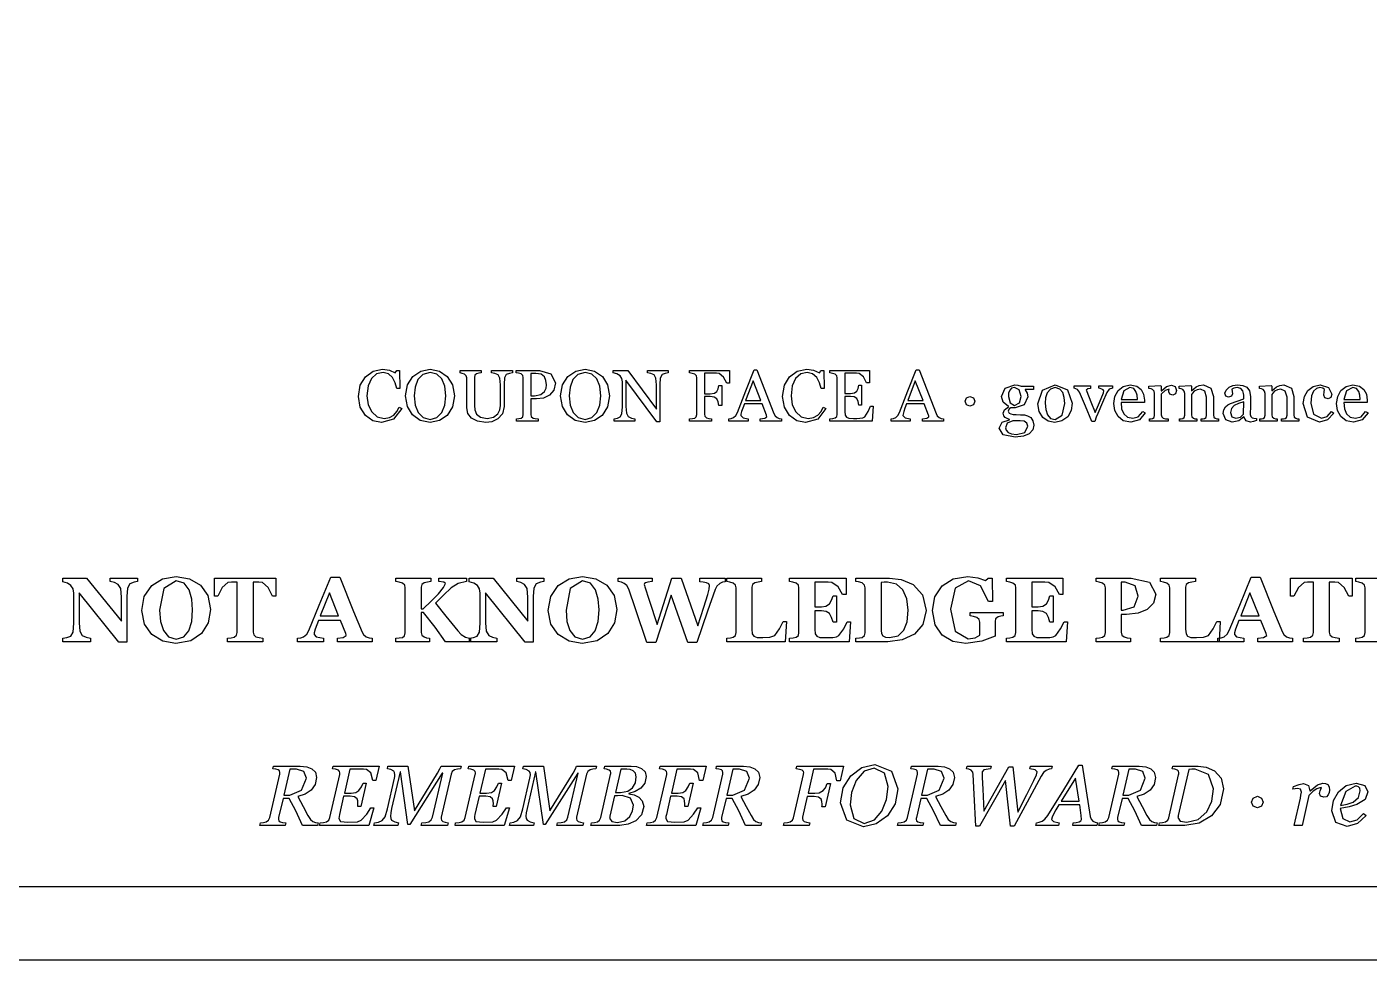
# Model space of a CAD drawing. Extents: x 0 to 118, y 2 to 170.
# Drawn here: x 29.75 to 57.16, y 1.5 to 20.55 of the extents above; entities that cross this region are included whole.
import ezdxf

# ---------------------------------------------------------------- set-up
doc = ezdxf.new("R2010")
doc.units = 0

msp = doc.modelspace()

# ---------------------------------------------------------------- linework, layer by layer
at = {"layer": 'Layer 1', "color": 7}
for points in [[(1.5, 168.5), (118.5, 168.5), (118.5, 1.5), (1.5, 1.5), (1.5, 168.5)], [(3, 167), (117, 167), (117, 3), (3, 3), (3, 167)], [(36.994262, 12.47583), (36.815552, 12.51245), (36.664672, 12.61792), (36.56067, 12.785645), (36.52185, 13.009765), (36.559937, 13.235352), (36.665405, 13.4104), (36.822875, 13.52246), (37.016967, 13.562013), (37.156127, 13.542963), (37.27478, 13.489495), (37.30481, 13.5393), (37.363402, 13.5393), (37.370002, 13.168692), (37.309945, 13.168692), (37.274787, 13.28588), (37.219855, 13.393547), (37.13636, 13.471185), (37.025765, 13.499747), (36.893195, 13.468255), (36.787727, 13.375237), (36.721077, 13.224357), (36.696902, 13.020012), (36.721802, 12.836907), (36.794312, 12.691155), (36.904907, 12.593742), (37.048462, 12.558587), (37.157592, 12.576887), (37.244017, 12.626692), (37.308472, 12.699932), (37.353882, 12.78929), (37.408812, 12.762923), (37.241822, 12.54173), (36.994262, 12.475812), (36.994262, 12.47583)], [(38.33899, 13.41626), (38.446655, 13.242675), (38.485472, 13.018555), (38.445922, 12.7937), (38.33606, 12.621582), (38.177857, 12.513182), (37.985962, 12.475098), (37.785277, 12.51538), (37.627807, 12.628907), (37.523802, 12.801025), (37.48645, 13.018555), (37.526, 13.24414), (37.635132, 13.41626), (37.7948, 13.526123), (37.985962, 13.56421), (38.180785, 13.52539), (38.33899, 13.41626), (38.33899, 13.41626)], [(38.229857, 12.679442), (38.289185, 12.830322), (38.308235, 13.018555), (38.286985, 13.214845), (38.226195, 13.367188), (38.12512, 13.463867), (37.98596, 13.499022), (37.836545, 13.45874), (37.736203, 13.351075), (37.681273, 13.200195), (37.663698, 13.018555), (37.682748, 12.828125), (37.742805, 12.677245), (37.842415, 12.576173), (37.98597, 12.540283), (38.127327, 12.576905), (38.229865, 12.679443), (38.229857, 12.679442)], [(39.66687, 13.487305), (39.606812, 13.478505), (39.542357, 13.45433), (39.507935, 13.38475), (39.49841, 13.255845), (39.49841, 12.80394), (39.462522, 12.653792), (39.36804, 12.549057), (39.245725, 12.49266), (39.12341, 12.475085), (38.956418, 12.499985), (38.833373, 12.565902), (38.759398, 12.661117), (38.734498, 12.77391), (38.734498, 13.388412), (38.725698, 13.430892), (38.692008, 13.46312), (38.645133, 13.479245), (38.598258, 13.487295), (38.598258, 13.539297), (39.031118, 13.539297), (39.031118, 13.487295), (38.979115, 13.480695), (38.933705, 13.46972), (38.900015, 13.440422), (38.891965, 13.395745), (38.891965, 12.821525), (38.900765, 12.733635), (38.937385, 12.648675), (39.015023, 12.582755), (39.149788, 12.557122), (39.284553, 12.582755), (39.37098, 12.65014), (39.41346, 12.732902), (39.42591, 12.82006), (39.42591, 13.24633), (39.414185, 13.3789), (39.37976, 13.447015), (39.309448, 13.475577), (39.242065, 13.487302), (39.242065, 13.539305), (39.66687, 13.539305), (39.66687, 13.487305)], [(40.545777, 13.28296), (40.51355, 13.138673), (40.42566, 13.0354), (40.303345, 12.975343), (40.161987, 12.956293), (40.045532, 12.956293), (40.045532, 12.64135), (40.053582, 12.59594), (40.088737, 12.566643), (40.13488, 12.557118), (40.196402, 12.551993), (40.196402, 12.5), (39.750357, 12.5), (39.750357, 12.552002), (39.800895, 12.557127), (39.84777, 12.566652), (39.879265, 12.594485), (39.889515, 12.64136), (39.889515, 13.39136), (39.88219, 13.437502), (39.847765, 13.468265), (39.792102, 13.48144), (39.745227, 13.48729), (39.745227, 13.539292), (40.219835, 13.539292), (40.454942, 13.46898), (40.545765, 13.282945), (40.545777, 13.28296)], [(40.32312, 13.105713), (40.35608, 13.178223), (40.36413, 13.246338), (40.35388, 13.3313), (40.320187, 13.406737), (40.252805, 13.460205), (40.1488, 13.479255), (40.04553, 13.479255), (40.04553, 13.020027), (40.120237, 13.020027), (40.24841, 13.044203), (40.323117, 13.105725), (40.32312, 13.105713)], [(41.504517, 13.41626), (41.612182, 13.242675), (41.651, 13.018555), (41.61145, 12.7937), (41.501587, 12.621583), (41.343385, 12.513183), (41.15149, 12.475098), (40.950805, 12.51538), (40.793335, 12.628908), (40.68933, 12.801025), (40.651978, 13.018555), (40.691527, 13.24414), (40.80066, 13.41626), (40.960327, 13.526123), (41.15149, 13.56421), (41.346312, 13.52539), (41.504517, 13.41626), (41.504517, 13.41626)], [(41.395385, 12.679443), (41.454712, 12.830323), (41.473762, 13.018555), (41.452512, 13.214845), (41.39172, 13.367188), (41.290647, 13.463868), (41.151488, 13.499023), (41.002073, 13.45874), (40.90173, 13.351075), (40.8468, 13.200195), (40.829225, 13.018555), (40.848275, 12.828125), (40.908333, 12.677245), (41.007942, 12.576173), (41.151497, 12.540283), (41.292855, 12.576905), (41.395392, 12.679443), (41.395385, 12.679443)], [(42.847777, 13.487305), (42.78479, 13.47558), (42.724, 13.45288), (42.68811, 13.382568), (42.67931, 13.250733), (42.67931, 12.489745), (42.615588, 12.489745), (41.985705, 13.340088), (41.985705, 12.803955), (41.99668, 12.665528), (42.031835, 12.59668), (42.101415, 12.56665), (42.170995, 12.552), (42.170995, 12.5), (41.74475, 12.5), (41.74475, 12.552002), (41.811402, 12.565927), (41.869995, 12.589352), (41.905152, 12.65161), (41.914677, 12.795895), (41.914677, 13.30786), (41.902952, 13.375242), (41.871457, 13.427242), (41.79968, 13.46826), (41.72717, 13.48731), (41.72717, 13.539312), (42.0238, 13.539312), (42.608275, 12.74683), (42.608275, 13.241215), (42.59655, 13.380375), (42.562857, 13.445562), (42.495475, 13.472662), (42.425162, 13.487312), (42.425162, 13.539315), (42.84777, 13.539315), (42.847777, 13.487305)], [(44.10022, 13.279298), (44.045288, 13.279298), (43.980835, 13.403075), (43.887817, 13.475585), (43.833617, 13.479985), (43.763305, 13.481485), (43.58899, 13.481485), (43.58899, 13.064005), (43.708375, 13.064005), (43.792602, 13.07498), (43.843872, 13.110137), (43.87024, 13.159942), (43.88634, 13.233185), (43.942005, 13.233185), (43.942005, 12.825225), (43.88634, 12.825225), (43.870965, 12.898467), (43.843865, 12.957792), (43.7882, 12.994415), (43.708368, 13.004665), (43.588983, 13.004665), (43.588983, 12.646512), (43.598507, 12.6033), (43.6322, 12.572537), (43.679807, 12.560087), (43.73547, 12.552037), (43.73547, 12.5), (43.285032, 12.5), (43.285032, 12.552002), (43.343625, 12.556402), (43.391232, 12.565202), (43.422727, 12.593035), (43.432977, 12.638445), (43.432977, 13.388445), (43.424927, 13.430925), (43.391235, 13.461688), (43.337767, 13.478538), (43.285035, 13.487338), (43.285035, 13.53934), (44.10022, 13.53934), (44.10022, 13.279298)], [(45.1615, 12.5), (44.728637, 12.5), (44.728637, 12.552002), (44.82312, 12.566652), (44.861205, 12.593752), (44.859705, 12.609852), (44.855305, 12.626702), (44.768878, 12.859612), (44.404865, 12.859612), (44.371173, 12.770255), (44.348472, 12.699942), (44.335298, 12.648675), (44.331648, 12.616447), (44.37779, 12.571037), (44.481795, 12.551987), (44.481795, 12.5), (44.09068, 12.5), (44.09068, 12.552002), (44.138288, 12.560052), (44.185163, 12.579102), (44.230573, 12.620117), (44.262068, 12.680175), (44.43492, 13.11963), (44.603375, 13.553955), (44.66197, 13.553955), (45.008405, 12.65747), (45.033305, 12.611327), (45.072122, 12.576905), (45.11607, 12.55933), (45.16148, 12.552005), (45.1615, 12.5)], [(45.656615, 12.47583), (45.477905, 12.51245), (45.327027, 12.61792), (45.223022, 12.785645), (45.184205, 13.009765), (45.22229, 13.235352), (45.32776, 13.4104), (45.48523, 13.52246), (45.679322, 13.562013), (45.818482, 13.542963), (45.937135, 13.489495), (45.967162, 13.5393), (46.025757, 13.5393), (46.032357, 13.168692), (45.9723, 13.168692), (45.937145, 13.28588), (45.882212, 13.393547), (45.798715, 13.471185), (45.68812, 13.499747), (45.555552, 13.468255), (45.450082, 13.375237), (45.383432, 13.224357), (45.359257, 13.020012), (45.384157, 12.836907), (45.456667, 12.691155), (45.567262, 12.593742), (45.710817, 12.558587), (45.81995, 12.576887), (45.906375, 12.626692), (45.970827, 12.699932), (46.016237, 12.78929), (46.07117, 12.762923), (45.904177, 12.54173), (45.656617, 12.475812), (45.656615, 12.47583)], [(47.035767, 12.806152), (47.015992, 12.5), (46.1532, 12.5), (46.1532, 12.552002), (46.211795, 12.557852), (46.259402, 12.568103), (46.291627, 12.596667), (46.301152, 12.641345), (46.301152, 13.388415), (46.293102, 13.430895), (46.259412, 13.461658), (46.205945, 13.478508), (46.15321, 13.487308), (46.15321, 13.53931), (46.95741, 13.53931), (46.95741, 13.28882), (46.902477, 13.28882), (46.838757, 13.40674), (46.746472, 13.475588), (46.692272, 13.479988), (46.620495, 13.481488), (46.457165, 13.481488), (46.457165, 13.068403), (46.574352, 13.068403), (46.656385, 13.078653), (46.702527, 13.114543), (46.729627, 13.170938), (46.745002, 13.238323), (46.799935, 13.238323), (46.799935, 12.831828), (46.745002, 12.831828), (46.728877, 12.905803), (46.70251, 12.96293), (46.650507, 13.000285), (46.574335, 13.00906), (46.457147, 13.00906), (46.457147, 12.69705), (46.463747, 12.623075), (46.489382, 12.58206), (46.541385, 12.563735), (46.635135, 12.560085), (46.698855, 12.560085), (46.765505, 12.56301), (46.822635, 12.57326), (46.865115, 12.59451), (46.935427, 12.70071), (46.983035, 12.80618), (47.035767, 12.806152)], [(48.472777, 12.5), (48.039918, 12.5), (48.039918, 12.552002), (48.1344, 12.566652), (48.172485, 12.593752), (48.170985, 12.609852), (48.166585, 12.626702), (48.08016, 12.859612), (47.716148, 12.859612), (47.682455, 12.770255), (47.659755, 12.699942), (47.64658, 12.648675), (47.642905, 12.616447), (47.689048, 12.571037), (47.79305, 12.551987), (47.79305, 12.5), (47.401938, 12.5), (47.401938, 12.552002), (47.449545, 12.560052), (47.49642, 12.579102), (47.54183, 12.620117), (47.573325, 12.680175), (47.746175, 13.11963), (47.914633, 13.553955), (47.973228, 13.553955), (48.319662, 12.65747), (48.344563, 12.611327), (48.38338, 12.576905), (48.427325, 12.55933), (48.472735, 12.552005), (48.472777, 12.5)], [(44.742552, 12.924805), (44.585082, 13.327637), (44.430543, 12.924805), (44.742552, 12.924805)], [(48.053832, 12.924805), (47.896362, 13.327637), (47.741822, 12.924805), (48.053832, 12.924805)], [(50.252562, 12.574712), (50.298705, 12.511725), (50.315555, 12.424565), (50.292855, 12.327152), (50.224007, 12.24732), (50.10682, 12.193852), (49.938362, 12.174802), (49.693, 12.223142), (49.611702, 12.363035), (49.670295, 12.480955), (49.81971, 12.52783), (49.81971, 12.53808), (49.7743, 12.554205), (49.734018, 12.57763), (49.703255, 12.613517), (49.69153, 12.66552), (49.71863, 12.736565), (49.802128, 12.792962), (49.802128, 12.803937), (49.692995, 12.888165), (49.654178, 13.008282), (49.73035, 13.17674), (49.926637, 13.242657), (49.991825, 13.236057), (50.058475, 13.219207), (50.310428, 13.219207), (50.310428, 13.148895), (50.140505, 13.148895), (50.140505, 13.144495), (50.180788, 13.074912), (50.193963, 13.000207), (50.116325, 12.839075), (49.936883, 12.773155), (49.84826, 12.773155), (49.813103, 12.751905), (49.794803, 12.710157), (49.810178, 12.66841), (49.847532, 12.64936), (49.896605, 12.642035), (49.955198, 12.639785), (50.043088, 12.635385), (50.122923, 12.630985), (50.190305, 12.614885), (50.25256, 12.574602), (50.252562, 12.574712)], [(50.05481, 13.00318), (50.019652, 13.13941), (49.92224, 13.19068), (49.862915, 13.17603), (49.823365, 13.135748), (49.802115, 13.077153), (49.796265, 13.007573), (49.83142, 12.875005), (49.923705, 12.823735), (50.020385, 12.874273), (50.05481, 13.00318), (50.05481, 13.00318)], [(51.10144, 12.868412), (51.077265, 12.718267), (51.008418, 12.593755), (50.89123, 12.506597), (50.741818, 12.478032), (50.610713, 12.503667), (50.500118, 12.57984), (50.423945, 12.699225), (50.396113, 12.85816), (50.494258, 13.135015), (50.752803, 13.24268), (51.002558, 13.140142), (51.101435, 12.868413), (51.10144, 12.868412)], [(50.94983, 12.866912), (50.938855, 12.982635), (50.905897, 13.08664), (50.844372, 13.15915), (50.751355, 13.186982), (50.654675, 13.15915), (50.590222, 13.082977), (50.557262, 12.98117), (50.547737, 12.870575), (50.558712, 12.740205), (50.595335, 12.634002), (50.65759, 12.560027), (50.75134, 12.533662), (50.89636, 12.622285), (50.949827, 12.866913), (50.94983, 12.866912)], [(51.919555, 13.17746), (51.856567, 13.153285), (51.80603, 13.090297), (51.716675, 12.88522), (51.620728, 12.66183), (51.589233, 12.581997), (51.559205, 12.493372), (51.502075, 12.493372), (51.373902, 12.80685), (51.25232, 13.097622), (51.204712, 13.149622), (51.139527, 13.173798), (51.139527, 13.222138), (51.47351, 13.222138), (51.47351, 13.170868), (51.41858, 13.161343), (51.38562, 13.138643), (51.38927, 13.126918), (51.396595, 13.106418), (51.481555, 12.897678), (51.57091, 12.681613), (51.636827, 12.838353), (51.723255, 13.047825), (51.73718, 13.084445), (51.74378, 13.119603), (51.73133, 13.141578), (51.702767, 13.159153), (51.669807, 13.170128), (51.64344, 13.175253), (51.64344, 13.222128), (51.919562, 13.222128), (51.919555, 13.17746)], [(52.592652, 12.669893), (52.47107, 12.532197), (52.29602, 12.480928), (52.142945, 12.51169), (52.035277, 12.595185), (51.971557, 12.718233), (51.951057, 12.866913), (51.973032, 13.004608), (52.03895, 13.126923), (52.142222, 13.21042), (52.281382, 13.242645), (52.41688, 13.217745), (52.508432, 13.14963), (52.558237, 13.05295), (52.575087, 12.932103), (52.575087, 12.883763), (52.096817, 12.883763), (52.109992, 12.754855), (52.153205, 12.653048), (52.227912, 12.585665), (52.337775, 12.56149), (52.449837, 12.59152), (52.54139, 12.701383), (52.592652, 12.669893)], [(52.430785, 12.945282), (52.42346, 13.033172), (52.401485, 13.111542), (52.355342, 13.166475), (52.279902, 13.187725), (52.151727, 13.12327), (52.096797, 12.945292), (52.430785, 12.945282)], [(53.229125, 13.12912), (53.210825, 13.06247), (53.15443, 13.033905), (53.09144, 13.055155), (53.07019, 13.10203), (53.07244, 13.131328), (53.077565, 13.157695), (52.996997, 13.129863), (52.91863, 13.050763), (52.91863, 12.63035), (52.928155, 12.588603), (52.95965, 12.564427), (53.006525, 12.553452), (53.057062, 12.548327), (53.057062, 12.5), (52.676202, 12.5), (52.676202, 12.54834), (52.710627, 12.551265), (52.74212, 12.557115), (52.77215, 12.579815), (52.7824, 12.623028), (52.7824, 13.069073), (52.771425, 13.11375), (52.742127, 13.148905), (52.70917, 13.161355), (52.668152, 13.167205), (52.668152, 13.214813), (52.908387, 13.230913), (52.918637, 13.220663), (52.918637, 13.118857), (52.922287, 13.118857), (53.023362, 13.208945), (53.12517, 13.239705), (53.199877, 13.209677), (53.229172, 13.12911), (53.229125, 13.12912)], [(54.088257, 12.5), (53.734497, 12.5), (53.734497, 12.54834), (53.771117, 12.551265), (53.80481, 12.557115), (53.83484, 12.579815), (53.84509, 12.623028), (53.84509, 12.994365), (53.80847, 13.113018), (53.720577, 13.154765), (53.649532, 13.142315), (53.592405, 13.113018), (53.553587, 13.076395), (53.533088, 13.045635), (53.533088, 12.63035), (53.543337, 12.589335), (53.5741, 12.564435), (53.607058, 12.55346), (53.644413, 12.548335), (53.644413, 12.5), (53.290653, 12.5), (53.290653, 12.54834), (53.325075, 12.551265), (53.35657, 12.557115), (53.3866, 12.579815), (53.39685, 12.623028), (53.39685, 13.069073), (53.385875, 13.114483), (53.356578, 13.148905), (53.323617, 13.161355), (53.282602, 13.167205), (53.282602, 13.214813), (53.522837, 13.230913), (53.533087, 13.220663), (53.533087, 13.118857), (53.536762, 13.118857), (53.580707, 13.160605), (53.630512, 13.200887), (53.694967, 13.230185), (53.779195, 13.24191), (53.933002, 13.176725), (53.98354, 13.004605), (53.98354, 12.628875), (53.99234, 12.587125), (54.02237, 12.56295), (54.052397, 12.5527), (54.088287, 12.5483), (54.088257, 12.5)], [(54.860962, 12.513175), (54.80017, 12.4934), (54.741577, 12.48535), (54.650025, 12.511717), (54.606812, 12.590085), (54.602412, 12.590085), (54.499873, 12.50952), (54.36877, 12.481687), (54.234735, 12.531492), (54.182735, 12.661862), (54.19446, 12.73657), (54.229618, 12.795895), (54.277958, 12.834715), (54.334353, 12.862547), (54.467655, 12.90869), (54.603885, 12.961422), (54.603885, 13.033932), (54.599485, 13.070555), (54.582635, 13.121822), (54.540885, 13.168697), (54.465448, 13.189197), (54.402458, 13.177472), (54.362175, 13.154047), (54.368775, 13.110835), (54.3761, 13.0581), (54.352675, 13.011225), (54.288955, 12.989975), (54.234755, 13.01561), (54.217905, 13.074205), (54.24133, 13.138657), (54.303588, 13.193587), (54.38342, 13.228012), (54.474973, 13.242662), (54.581908, 13.233887), (54.665403, 13.197997), (54.7218, 13.124022), (54.741575, 13.004637), (54.739325, 12.818602), (54.737075, 12.64209), (54.7466, 12.59668), (54.77736, 12.568115), (54.811785, 12.56079), (54.860858, 12.56004), (54.860962, 12.513175)], [(55.730348, 12.499992), (55.376587, 12.499992), (55.376587, 12.548332), (55.413207, 12.551257), (55.4469, 12.557108), (55.476928, 12.579807), (55.487178, 12.62302), (55.487178, 12.994358), (55.450558, 13.11301), (55.362665, 13.154758), (55.29162, 13.142308), (55.234493, 13.11301), (55.195673, 13.076388), (55.175173, 13.045628), (55.175173, 12.630343), (55.185423, 12.589328), (55.216185, 12.564428), (55.249143, 12.553453), (55.286498, 12.548328), (55.286498, 12.5), (54.932738, 12.5), (54.932738, 12.54834), (54.96716, 12.551265), (54.998655, 12.557115), (55.028685, 12.579815), (55.038935, 12.623028), (55.038935, 13.069073), (55.02796, 13.114483), (54.998662, 13.148905), (54.965702, 13.161355), (54.924687, 13.167205), (54.924687, 13.214813), (55.164922, 13.230913), (55.175172, 13.220663), (55.175172, 13.118857), (55.178822, 13.118857), (55.222767, 13.160605), (55.272572, 13.200887), (55.337025, 13.230185), (55.421255, 13.24191), (55.575062, 13.176725), (55.6256, 13.004605), (55.6256, 12.628875), (55.6344, 12.587125), (55.664427, 12.56295), (55.694457, 12.5527), (55.730347, 12.5483), (55.730348, 12.499992)], [(56.152955, 12.480942), (55.907592, 12.584945), (55.81897, 12.863998), (55.842395, 13.006088), (55.911975, 13.126937), (56.020373, 13.210435), (56.162463, 13.24266), (56.335315, 13.191393), (56.401965, 13.052963), (56.38439, 12.987777), (56.326528, 12.959945), (56.259145, 12.98192), (56.23572, 13.030992), (56.24452, 13.098375), (56.25477, 13.149645), (56.21522, 13.179675), (56.159555, 13.187725), (56.092173, 13.17235), (56.03065, 13.11742), (55.986705, 13.018542), (55.969855, 12.86986), (56.029915, 12.647205), (56.18885, 12.56151), (56.307503, 12.595935), (56.396858, 12.699207), (56.443733, 12.668445), (56.316293, 12.531482), (56.152963, 12.480945), (56.152955, 12.480942)], [(57.141723, 12.669907), (57.020142, 12.532212), (56.845092, 12.480942), (56.692017, 12.511705), (56.58435, 12.5952), (56.52063, 12.718248), (56.50013, 12.866928), (56.522105, 13.004623), (56.588022, 13.126938), (56.691295, 13.210435), (56.830455, 13.24266), (56.965952, 13.21776), (57.057505, 13.149645), (57.10731, 13.052965), (57.12416, 12.932118), (57.12416, 12.883778), (56.64589, 12.883778), (56.659065, 12.75487), (56.702277, 12.653063), (56.776985, 12.58568), (56.886847, 12.561505), (56.99891, 12.591535), (57.090462, 12.701398), (57.141723, 12.669907)], [(56.979858, 12.945297), (56.972532, 13.033187), (56.950558, 13.111557), (56.904415, 13.16649), (56.828975, 13.18774), (56.7008, 13.123285), (56.64587, 12.945307), (56.979858, 12.945297)], [(49.11145, 12.90943), (49.08142, 12.839117), (49.011107, 12.810553), (48.940062, 12.839117), (48.910767, 12.90943), (48.940062, 12.979742), (49.011107, 13.00977), (49.08142, 12.979742), (49.11145, 12.90943), (49.11145, 12.90943)], [(54.605348, 12.899895), (54.496215, 12.864005), (54.409058, 12.82006), (54.351198, 12.760735), (54.329948, 12.680167), (54.361443, 12.590812), (54.442743, 12.562247), (54.534295, 12.587147), (54.600945, 12.647207), (54.605348, 12.899895)], [(50.195435, 12.397465), (50.176385, 12.46485), (50.118522, 12.500737), (50.034295, 12.507337), (49.886345, 12.510987), (49.773553, 12.459717), (49.740592, 12.365967), (49.751568, 12.316895), (49.789653, 12.273682), (49.8585, 12.24292), (49.96397, 12.23047), (50.133157, 12.272217), (50.195415, 12.39746), (50.195435, 12.397465)], [(33.29544, 9.15448), (33.447418, 8.942078), (33.50418, 8.658265), (33.456573, 8.388182), (33.319245, 8.167542), (33.097687, 8.017395), (32.794647, 7.964295), (32.526397, 8.010987), (32.303925, 8.146485), (32.152862, 8.35797), (32.097015, 8.635375), (32.151032, 8.923767), (32.301177, 9.14624), (32.524567, 9.2854), (32.801055, 9.33484), (33.073882, 9.287233), (33.29544, 9.15448), (33.29544, 9.15448)], [(41.594695, 9.15448), (41.746672, 8.942078), (41.803437, 8.658265), (41.75583, 8.388182), (41.6185, 8.167542), (41.396942, 8.017395), (41.093902, 7.964295), (40.825652, 8.010987), (40.60318, 8.146485), (40.452117, 8.35797), (40.39627, 8.635375), (40.450287, 8.923767), (40.600432, 9.14624), (40.823822, 9.2854), (41.100312, 9.33484), (41.373137, 9.287233), (41.594695, 9.15448), (41.594695, 9.15448)], [(49.69162, 8.52826), (49.641265, 8.52186), (49.586335, 8.50721), (49.536895, 8.467843), (49.524995, 8.410165), (49.524995, 8.259103), (49.525995, 8.184945), (49.528745, 8.11628), (49.25775, 8.012825), (48.929075, 7.964303), (48.664488, 8.007332), (48.447508, 8.13642), (48.300108, 8.347907), (48.247008, 8.637215), (48.297363, 8.918283), (48.44293, 9.140755), (48.669983, 9.283578), (48.967528, 9.33393), (49.172605, 9.306465), (49.328245, 9.248787), (49.385008, 9.29914), (49.46466, 9.29914), (49.47291, 8.824897), (49.392343, 8.824897), (49.225718, 9.14167), (48.980355, 9.245125), (48.708443, 9.091315), (48.613228, 8.667428), (48.706612, 8.218818), (48.97303, 8.05677), (49.115853, 8.08057), (49.213815, 8.137332), (49.213815, 8.401), (49.201915, 8.455933), (49.154308, 8.4953), (49.085643, 8.51635), (49.016978, 8.52825), (49.016978, 8.59966), (49.691723, 8.59966), (49.69162, 8.52826)], [(32.013703, 9.227722), (31.94046, 9.217647), (31.8544, 9.18194), (31.805878, 9.096798), (31.792153, 8.921015), (31.792153, 7.99267), (31.629188, 7.99267), (30.819862, 8.997005), (30.819862, 8.387262), (30.834512, 8.214227), (30.883952, 8.12817), (30.962688, 8.092462), (31.048748, 8.071412), (31.048748, 8), (30.490275, 8), (30.490275, 8.07141), (30.571758, 8.084235), (30.649577, 8.117195), (30.6981, 8.196845), (30.711825, 8.377205), (30.711825, 8.99244), (30.697175, 9.078497), (30.65323, 9.148995), (30.57907, 9.197517), (30.484773, 9.225897), (30.484773, 9.29914), (30.973663, 9.29914), (31.684113, 8.420235), (31.684113, 8.911872), (31.668538, 9.085822), (31.6191, 9.170967), (31.540365, 9.206672), (31.456135, 9.227722), (31.456135, 9.299132), (32.013693, 9.299132), (32.013703, 9.227722)], [(33.06015, 8.22522), (33.11966, 8.413817), (33.13796, 8.651855), (33.121485, 8.870667), (33.06747, 9.061095), (32.9631, 9.194762), (32.80105, 9.245117), (32.54928, 9.087648), (32.463223, 8.644532), (32.481523, 8.414735), (32.54103, 8.226135), (32.645403, 8.098877), (32.80104, 8.054015), (32.95668, 8.099793), (33.060135, 8.22522), (33.06015, 8.22522)], [(34.839935, 8.92743), (34.76944, 8.92743), (34.677887, 9.105958), (34.56253, 9.208495), (34.490205, 9.214895), (34.416045, 9.217645), (34.373017, 9.217645), (34.373017, 8.198663), (34.384917, 8.140068), (34.43161, 8.1007), (34.496612, 8.0833), (34.572602, 8.0714), (34.572602, 8), (33.84842, 8), (33.84842, 8.07141), (33.922577, 8.078735), (33.988495, 8.09156), (34.036102, 8.130927), (34.048002, 8.189522), (34.048002, 9.21766), (34.004972, 9.21766), (33.930815, 9.21491), (33.858487, 9.20851), (33.742215, 9.105972), (33.651577, 8.927445), (33.581082, 8.927445), (33.581082, 9.299147), (34.839932, 9.299147), (34.839935, 8.92743)], [(36.800995, 8), (36.093292, 8), (36.093292, 8.07141), (36.209565, 8.08881), (36.276397, 8.124517), (36.274647, 8.140993), (36.267322, 8.165717), (36.156542, 8.434882), (35.707935, 8.434882), (35.673145, 8.346992), (35.641102, 8.25727), (35.620052, 8.183112), (35.617302, 8.15107), (35.661247, 8.100715), (35.809565, 8.071417), (35.809565, 8), (35.276727, 8), (35.276727, 8.07141), (35.344475, 8.08056), (35.4049, 8.102535), (35.468072, 8.15655), (35.512017, 8.23254), (35.72442, 8.74798), (35.960625, 9.31744), (36.14373, 9.31744), (36.424797, 8.619807), (36.597832, 8.195002), (36.628045, 8.144647), (36.68023, 8.102535), (36.73974, 8.08056), (36.80108, 8.07141), (36.800995, 8)], [(38.815155, 8), (38.300627, 8), (38.090972, 8.298462), (37.85202, 8.59967), (37.804412, 8.59967), (37.804412, 8.191345), (37.816312, 8.135498), (37.86392, 8.097045), (37.912442, 8.082395), (37.977445, 8.071395), (37.977445, 8), (37.287137, 8), (37.287137, 8.07141), (37.356717, 8.07691), (37.420805, 8.087885), (37.46658, 8.12359), (37.479405, 8.18127), (37.479405, 9.10229), (37.46843, 9.156305), (37.420822, 9.195673), (37.352157, 9.216723), (37.287155, 9.227698), (37.287155, 9.299107), (38.00035, 9.299107), (38.00035, 9.227698), (37.931685, 9.219448), (37.863937, 9.205723), (37.81633, 9.168185), (37.80443, 9.111423), (37.80443, 8.6738), (37.842882, 8.6738), (38.009507, 8.830355), (38.156907, 8.980503), (38.264025, 9.109592), (38.298815, 9.19199), (38.265855, 9.21579), (38.165147, 9.22769), (38.165147, 9.2991), (38.730027, 9.2991), (38.730027, 9.22769), (38.55791, 9.190152), (38.419665, 9.103177), (38.257617, 8.950285), (38.094652, 8.78549), (38.30614, 8.522732), (38.552415, 8.22061), (38.623827, 8.148282), (38.712632, 8.093352), (38.764817, 8.077777), (38.815172, 8.071377), (38.815155, 8)], [(40.312957, 9.227722), (40.239715, 9.217647), (40.153655, 9.18194), (40.105132, 9.096798), (40.091407, 8.921015), (40.091407, 7.99267), (39.928445, 7.99267), (39.119117, 8.997005), (39.119117, 8.387262), (39.133767, 8.214227), (39.183207, 8.12817), (39.261942, 8.092462), (39.348002, 8.071412), (39.348002, 8), (38.78953, 8), (38.78953, 8.07141), (38.871012, 8.084235), (38.948833, 8.117195), (38.997355, 8.196845), (39.01108, 8.377205), (39.01108, 8.99244), (38.99643, 9.078497), (38.952485, 9.148995), (38.878327, 9.197517), (38.784028, 9.225897), (38.784028, 9.29914), (39.272917, 9.29914), (39.983367, 8.420235), (39.983367, 8.911872), (39.967793, 9.085822), (39.918353, 9.170967), (39.839618, 9.206672), (39.75539, 9.227722), (39.75539, 9.299132), (40.312945, 9.299132), (40.312957, 9.227722)], [(41.359405, 8.22522), (41.418915, 8.413817), (41.437215, 8.651855), (41.42074, 8.870667), (41.366725, 9.061095), (41.262355, 9.194762), (41.100307, 9.245117), (40.848537, 9.087648), (40.762477, 8.644532), (40.780777, 8.414735), (40.840288, 8.226135), (40.944658, 8.098877), (41.100298, 8.054015), (41.255935, 8.099793), (41.35939, 8.22522), (41.359405, 8.22522)], [(44.01535, 9.22589), (43.958588, 9.213065), (43.90274, 9.189265), (43.842315, 9.13708), (43.810272, 9.068415), (43.654632, 8.622553), (43.436737, 7.985348), (43.252715, 7.985348), (42.909393, 8.951228), (42.599945, 7.985348), (42.415925, 7.985348), (42.18155, 8.67016), (42.04422, 9.073908), (42.004853, 9.14532), (41.94809, 9.191095), (41.89499, 9.214895), (41.830903, 9.22772), (41.830903, 9.29913), (42.523958, 9.29913), (42.523958, 9.22955), (42.432403, 9.2149), (42.384795, 9.201175), (42.364645, 9.1856), (42.360995, 9.17095), (42.363745, 9.146225), (42.37107, 9.11876), (42.459878, 8.847763), (42.624673, 8.352463), (42.920388, 9.299118), (43.11448, 9.299118), (43.457803, 8.323165), (43.578653, 8.707688), (43.655555, 8.96312), (43.684853, 9.072068), (43.695828, 9.148058), (43.677503, 9.181015), (43.629895, 9.204815), (43.563063, 9.21764), (43.492568, 9.225865), (43.492568, 9.299108), (44.015333, 9.299108), (44.01535, 9.22589)], [(45.26596, 8.416565), (45.240325, 8), (44.043732, 8), (44.043732, 8.07141), (44.118805, 8.07966), (44.175567, 8.09156), (44.221345, 8.127265), (44.23417, 8.18586), (44.23417, 9.102302), (44.224095, 9.156317), (44.175572, 9.195685), (44.106907, 9.215835), (44.043737, 9.227735), (44.043737, 9.299145), (44.756932, 9.299145), (44.756932, 9.227735), (44.687352, 9.219485), (44.618687, 9.20576), (44.57108, 9.168222), (44.55918, 9.11146), (44.55918, 8.257272), (44.56743, 8.162057), (44.599475, 8.11079), (44.665392, 8.08789), (44.783495, 8.083315), (44.925402, 8.091565), (45.025195, 8.130018), (45.12041, 8.260938), (45.199145, 8.416578), (45.26596, 8.416565)], [(46.480865, 8.967713), (46.411285, 8.967713), (46.319733, 9.11786), (46.190643, 9.20758), (46.11374, 9.214905), (46.033172, 9.216655), (45.844575, 9.216655), (45.844575, 8.714948), (45.97824, 8.714948), (46.069792, 8.726848), (46.144867, 8.772625), (46.18698, 8.846783), (46.215362, 8.93925), (46.284942, 8.93925), (46.284942, 8.39726), (46.215362, 8.39726), (46.18698, 8.49339), (46.144867, 8.573955), (46.073455, 8.618818), (45.97824, 8.631643), (45.844575, 8.631643), (45.844575, 8.25719), (45.8528, 8.163808), (45.88576, 8.111623), (45.948015, 8.088723), (46.056965, 8.083223), (46.133868, 8.084223), (46.212603, 8.089723), (46.284015, 8.103448), (46.334368, 8.129998), (46.433245, 8.26641), (46.505573, 8.404655), (46.572405, 8.404655), (46.5477, 8), (45.329133, 8), (45.329133, 8.07141), (45.398713, 8.078735), (45.460968, 8.09156), (45.50766, 8.128182), (45.51956, 8.18586), (45.51956, 9.102302), (45.509485, 9.156317), (45.460963, 9.195685), (45.39413, 9.215835), (45.329128, 9.227735), (45.329128, 9.299145), (46.48086, 9.299145), (46.480865, 8.967713)], [(47.85141, 9.165468), (48.04367, 8.957643), (48.116912, 8.64087), (48.050995, 8.353393), (47.87796, 8.153807), (47.62802, 8.037538), (47.335968, 8), (46.681365, 8), (46.681365, 8.07141), (46.754607, 8.07691), (46.813202, 8.087885), (46.858977, 8.124507), (46.871802, 8.18127), (46.871802, 9.10229), (46.859902, 9.158137), (46.81321, 9.199335), (46.739052, 9.220385), (46.679542, 9.22771), (46.679542, 9.29912), (47.370765, 9.29912), (47.607887, 9.27074), (47.851417, 9.165455), (47.85141, 9.165468)], [(47.664642, 8.234375), (47.729645, 8.408325), (47.750695, 8.641785), (47.723228, 8.877075), (47.642663, 9.05835), (47.50991, 9.174623), (47.330467, 9.21582), (47.257225, 9.21407), (47.1968, 9.21232), (47.1968, 8.226298), (47.20505, 8.167705), (47.235262, 8.123758), (47.286532, 8.093548), (47.367097, 8.083473), (47.54471, 8.121925), (47.664645, 8.234535), (47.664642, 8.234375)], [(50.910187, 8.967713), (50.840607, 8.967713), (50.749055, 9.11786), (50.619965, 9.20758), (50.54306, 9.214905), (50.462495, 9.216655), (50.273895, 9.216655), (50.273895, 8.714947), (50.407562, 8.714947), (50.499115, 8.726847), (50.574187, 8.772625), (50.616302, 8.846783), (50.644685, 8.93925), (50.714265, 8.93925), (50.714265, 8.39726), (50.644685, 8.39726), (50.616302, 8.49339), (50.574187, 8.573955), (50.502777, 8.618818), (50.407562, 8.631642), (50.273895, 8.631642), (50.273895, 8.25719), (50.282145, 8.163808), (50.315105, 8.111623), (50.37736, 8.088723), (50.486307, 8.083223), (50.563212, 8.084223), (50.641947, 8.089723), (50.713357, 8.103448), (50.763712, 8.129998), (50.86259, 8.26641), (50.934915, 8.404655), (51.00175, 8.404655), (50.97702, 8), (49.758453, 8), (49.758453, 8.07141), (49.828033, 8.078735), (49.89029, 8.09156), (49.93698, 8.128182), (49.94888, 8.18586), (49.94888, 9.102302), (49.938805, 9.156317), (49.890283, 9.195685), (49.823448, 9.215835), (49.758445, 9.227735), (49.758445, 9.299145), (50.91018, 9.299145), (50.910187, 8.967713)], [(52.804412, 8.974113), (52.758637, 8.7846), (52.634125, 8.656425), (52.445525, 8.582268), (52.208405, 8.559393), (52.102202, 8.559393), (52.102202, 8.194097), (52.114102, 8.136417), (52.16171, 8.097967), (52.22122, 8.082392), (52.2908, 8.071392), (52.2908, 8), (51.58676, 8), (51.58676, 8.07141), (51.657255, 8.078735), (51.718595, 8.09156), (51.765287, 8.127265), (51.777187, 8.18586), (51.777187, 9.102302), (51.766212, 9.157235), (51.718605, 9.196602), (51.64994, 9.215827), (51.58677, 9.227727), (51.58677, 9.299137), (52.303627, 9.299137), (52.679907, 9.218572), (52.80442, 8.974125), (52.804412, 8.974113)], [(52.447357, 8.927423), (52.387847, 9.144403), (52.178192, 9.215812), (52.102202, 9.215812), (52.102202, 8.64544), (52.140655, 8.64544), (52.368622, 8.714105), (52.447357, 8.927423), (52.447357, 8.927423)], [(54.123687, 8.416558), (54.098053, 8), (52.901457, 8), (52.901457, 8.07141), (52.976532, 8.07966), (53.033295, 8.09156), (53.07907, 8.127265), (53.091895, 8.18586), (53.091895, 9.102302), (53.08182, 9.156317), (53.033297, 9.195685), (52.964632, 9.215835), (52.90146, 9.227735), (52.90146, 9.299145), (53.614657, 9.299145), (53.614657, 9.227735), (53.545077, 9.219485), (53.476412, 9.20576), (53.428805, 9.168222), (53.416905, 9.11146), (53.416905, 8.257272), (53.425155, 8.162057), (53.4572, 8.11079), (53.523117, 8.08789), (53.64122, 8.083315), (53.783127, 8.091565), (53.88292, 8.130018), (53.978135, 8.260938), (54.05687, 8.416578), (54.123687, 8.416558)], [(55.59677, 8), (54.889067, 8), (54.889067, 8.07141), (55.00534, 8.08881), (55.072175, 8.124517), (55.070425, 8.140993), (55.0631, 8.165717), (54.95232, 8.434882), (54.503712, 8.434882), (54.468922, 8.346992), (54.436877, 8.25727), (54.415827, 8.183112), (54.413077, 8.15107), (54.457022, 8.100715), (54.605337, 8.071417), (54.605337, 8), (54.0725, 8), (54.0725, 8.07141), (54.14025, 8.08056), (54.200675, 8.102535), (54.263845, 8.15655), (54.30779, 8.23254), (54.520192, 8.74798), (54.7564, 9.31744), (54.939505, 9.31744), (55.220572, 8.619807), (55.393607, 8.195002), (55.42382, 8.144647), (55.476005, 8.102535), (55.535512, 8.08056), (55.596852, 8.07141), (55.59677, 8)], [(56.816252, 8.92743), (56.745757, 8.92743), (56.654205, 9.105957), (56.53885, 9.208495), (56.466522, 9.214895), (56.392365, 9.217645), (56.349335, 9.217645), (56.349335, 8.198663), (56.361235, 8.140068), (56.407925, 8.1007), (56.472927, 8.0833), (56.548917, 8.0714), (56.548917, 8), (55.824735, 8), (55.824735, 8.07141), (55.898892, 8.078735), (55.96481, 8.09156), (56.012417, 8.130927), (56.024317, 8.189522), (56.024317, 9.21766), (55.981287, 9.21766), (55.90713, 9.21491), (55.834802, 9.20851), (55.718532, 9.105972), (55.627895, 8.927445), (55.557397, 8.927445), (55.557397, 9.299147), (56.816247, 9.299147), (56.816252, 8.92743)], [(58.109895, 8), (56.891328, 8), (56.891328, 8.07141), (56.960908, 8.078735), (57.023163, 8.09156), (57.069855, 8.128182), (57.081755, 8.18586), (57.081755, 9.102302), (57.07168, 9.156317), (57.023158, 9.195685), (56.956325, 9.215835), (56.891323, 9.227735), (56.891323, 9.299145), (58.043055, 9.299145)], [(36.118927, 8.525512), (35.930327, 8.996095), (35.744477, 8.525512), (36.118927, 8.525512)], [(54.914702, 8.525512), (54.726105, 8.996095), (54.540252, 8.525512), (54.914702, 8.525512)], [(47.541505, 4.995972), (47.48169, 4.690062), (47.325317, 4.445677), (47.098877, 4.280762), (46.836547, 4.220947), (46.49475, 4.35852), (46.364867, 4.711425), (46.424682, 5.019042), (46.5802, 5.265137), (46.804932, 5.430907), (47.069825, 5.491577), (47.409913, 5.356567), (47.541505, 4.995972), (47.541505, 4.995972)], [(35.704223, 4.306398), (35.690553, 4.25), (35.38379, 4.25), (35.246215, 4.5448), (35.110353, 4.802003), (34.983888, 4.802003), (34.89331, 4.410645), (34.889885, 4.39442), (34.889135, 4.380745), (34.89596, 4.346565), (34.922448, 4.32349), (34.972863, 4.31239), (35.037805, 4.306415), (35.024048, 4.25), (34.511353, 4.25), (34.525028, 4.306398), (34.585695, 4.312373), (34.642093, 4.323473), (34.68909, 4.35765), (34.711315, 4.41063), (34.91554, 5.295883), (34.91809, 5.312983), (34.91984, 5.330933), (34.913015, 5.36255), (34.88738, 5.3839), (34.835255, 5.397575), (34.778858, 5.406125), (34.791683, 5.462523), (35.33685, 5.462523), (35.471005, 5.447998), (35.57269, 5.407838), (35.643613, 5.33606), (35.670103, 5.230958), (35.640195, 5.083985), (35.559018, 4.971193), (35.436825, 4.890015), (35.286435, 4.8396), (35.394955, 4.635375), (35.493223, 4.44995), (35.545345, 4.36963), (35.594053, 4.331178), (35.649593, 4.313228), (35.70428, 4.306403), (35.704223, 4.306398)], [(35.45984, 5.213012), (35.406005, 5.348877), (35.25647, 5.397582), (35.120605, 5.397582), (35.000122, 4.871215), (35.12146, 4.871215), (35.360717, 4.968627), (35.45984, 5.213012), (35.45984, 5.213012)], [(36.94751, 5.462525), (36.880005, 5.170288), (36.815918, 5.170288), (36.777465, 5.322387), (36.689453, 5.392455), (36.627075, 5.39758), (36.54419, 5.39933), (36.349365, 5.39933), (36.237428, 4.911415), (36.374145, 4.911415), (36.472413, 4.92339), (36.53479, 4.96526), (36.58435, 5.035327), (36.61853, 5.111377), (36.682618, 5.111377), (36.573243, 4.637135), (36.51001, 4.637135), (36.51076, 4.65936), (36.51251, 4.688412), (36.508235, 4.74908), (36.496285, 4.791805), (36.445015, 4.835385), (36.357858, 4.845635), (36.22114, 4.845635), (36.136545, 4.47564), (36.127995, 4.431207), (36.12457, 4.39361), (36.157895, 4.331232), (36.30743, 4.315857), (36.502255, 4.326107), (36.578305, 4.356015), (36.691953, 4.481625), (36.779965, 4.607235), (36.841488, 4.607235), (36.73645, 4.25), (35.729857, 4.25), (35.742682, 4.306398), (35.812752, 4.313222), (35.871712, 4.325198), (35.917, 4.358522), (35.939225, 4.410647), (36.142592, 5.290775), (36.145167, 5.30615), (36.146917, 5.322375), (36.139217, 5.353137), (36.113582, 5.376212), (36.055477, 5.395862), (35.996517, 5.406113), (36.009342, 5.46251), (36.94751, 5.462525)], [(38.620605, 5.462525), (38.60778, 5.406127), (38.544548, 5.398427), (38.487297, 5.385603), (38.439445, 5.350568), (38.41807, 5.2993), (38.213847, 4.416608), (38.211272, 4.401233), (38.210523, 4.387558), (38.218223, 4.355088), (38.243858, 4.330313), (38.294273, 4.314938), (38.355795, 4.306387), (38.34204, 4.25), (37.807982, 4.25), (37.821657, 4.306398), (37.898562, 4.312373), (37.963502, 4.326898), (38.011355, 4.364495), (38.03613, 4.416618), (38.24548, 5.319817), (38.23608, 5.319817), (37.573847, 4.269645), (37.533687, 4.269645), (37.381587, 5.34118), (37.373037, 5.34118), (37.201285, 4.596063), (37.184185, 4.50805), (37.17736, 4.438835), (37.183335, 4.39013), (37.200435, 4.357657), (37.265375, 4.325187), (37.343135, 4.306387), (37.329467, 4.25), (36.839843, 4.25), (36.853518, 4.306398), (36.93384, 4.318373), (37.00818, 4.347425), (37.066288, 4.42262), (37.114992, 4.586683), (37.260258, 5.215588), (37.266233, 5.250623), (37.268808, 5.28224), (37.261983, 5.327528), (37.244033, 5.359143), (37.183365, 5.394178), (37.11415, 5.406153), (37.126975, 5.46255), (37.535423, 5.46255), (37.66787, 4.550808), (38.13955, 5.313868), (38.188255, 5.40359), (38.21389, 5.46255), (38.620605, 5.462525)], [(39.7135, 5.462525), (39.645995, 5.170288), (39.58191, 5.170288), (39.543458, 5.322387), (39.455445, 5.392455), (39.393068, 5.39758), (39.31018, 5.39933), (39.115358, 5.39933), (39.003418, 4.911415), (39.140138, 4.911415), (39.238403, 4.92339), (39.30078, 4.96526), (39.350343, 5.035327), (39.384523, 5.111377), (39.448608, 5.111377), (39.339233, 4.637135), (39.276, 4.637135), (39.27675, 4.65936), (39.2785, 4.688412), (39.274225, 4.74908), (39.26225, 4.791805), (39.21098, 4.835385), (39.123823, 4.845635), (38.987103, 4.845635), (38.902508, 4.47564), (38.893958, 4.431207), (38.890533, 4.39361), (38.923858, 4.331232), (39.073395, 4.315857), (39.268218, 4.326107), (39.344268, 4.356015), (39.457915, 4.481625), (39.545928, 4.607235), (39.607453, 4.607235), (39.502443, 4.25), (38.49585, 4.25), (38.508675, 4.306398), (38.578743, 4.313222), (38.637703, 4.325198), (38.68299, 4.358522), (38.705215, 4.410647), (38.908585, 5.290775), (38.91116, 5.30615), (38.91291, 5.322375), (38.90521, 5.353137), (38.879575, 5.376212), (38.821468, 5.395862), (38.762508, 5.406113), (38.775333, 5.46251), (39.7135, 5.462525)], [(41.386597, 5.462525), (41.373772, 5.406127), (41.31054, 5.398427), (41.253287, 5.385603), (41.205438, 5.350568), (41.184088, 5.2993), (40.979863, 4.416608), (40.977288, 4.401233), (40.976538, 4.387558), (40.984238, 4.355088), (41.009873, 4.330313), (41.060288, 4.314938), (41.121813, 4.306387), (41.108033, 4.25), (40.573975, 4.25), (40.58765, 4.306398), (40.664552, 4.312373), (40.729495, 4.326898), (40.777345, 4.364495), (40.80212, 4.416618), (41.01147, 5.319817), (41.00207, 5.319817), (40.339837, 4.269645), (40.299677, 4.269645), (40.147577, 5.34118), (40.139027, 5.34118), (39.967275, 4.596063), (39.950175, 4.50805), (39.94335, 4.438835), (39.949325, 4.39013), (39.966425, 4.357657), (40.031368, 4.325187), (40.109125, 4.306387), (40.09546, 4.25), (39.605835, 4.25), (39.61951, 4.306398), (39.699833, 4.318373), (39.774173, 4.347425), (39.832278, 4.42262), (39.880985, 4.586683), (40.026248, 5.215588), (40.032223, 5.250623), (40.034798, 5.28224), (40.027973, 5.327528), (40.010023, 5.359143), (39.949353, 5.394178), (39.88014, 5.406153), (39.892965, 5.46255), (40.301413, 5.46255), (40.433858, 4.550808), (40.905538, 5.313868), (40.954242, 5.40359), (40.979878, 5.46255), (41.386597, 5.462525)], [(42.302612, 5.414672), (42.376097, 5.346312), (42.402587, 5.248047), (42.371825, 5.111327), (42.291505, 5.012207), (42.177002, 4.943847), (42.048827, 4.90454), (42.048827, 4.89684), (42.151367, 4.872915), (42.24707, 4.826772), (42.320557, 4.749012), (42.34961, 4.637075), (42.304322, 4.466177), (42.191527, 4.346547), (42.033447, 4.273062), (41.86084, 4.25), (41.268678, 4.25), (41.282353, 4.306398), (41.343878, 4.313222), (41.402838, 4.326898), (41.448125, 4.359367), (41.4712, 4.410637), (41.673713, 5.290765), (41.676288, 5.30699), (41.678038, 5.32409), (41.670338, 5.35485), (41.645563, 5.377925), (41.592585, 5.397575), (41.541315, 5.406125), (41.55499, 5.462522), (42.0899, 5.462522), (42.202695, 5.451422), (42.30267, 5.41468), (42.302612, 5.414672)], [(42.12146, 5.020752), (42.17871, 5.119872), (42.19666, 5.239502), (42.180435, 5.316407), (42.136002, 5.366822), (42.073622, 5.391597), (42.001845, 5.399297), (41.938612, 5.397548), (41.880508, 5.395798), (41.771988, 4.924118), (41.8788, 4.924118), (42.023207, 4.950605), (42.121475, 5.020675), (42.12146, 5.020752)], [(43.623657, 5.462525), (43.556152, 5.170287), (43.492065, 5.170287), (43.453612, 5.322387), (43.3656, 5.392455), (43.303223, 5.39758), (43.220338, 5.39933), (43.025513, 5.39933), (42.913575, 4.911415), (43.050293, 4.911415), (43.14856, 4.92339), (43.210938, 4.96526), (43.260497, 5.035327), (43.294677, 5.111377), (43.358765, 5.111377), (43.24939, 4.637135), (43.186158, 4.637135), (43.186907, 4.65936), (43.188657, 4.688412), (43.184382, 4.74908), (43.172432, 4.791805), (43.121162, 4.835385), (43.034005, 4.845635), (42.897287, 4.845635), (42.812692, 4.47564), (42.804142, 4.431207), (42.800717, 4.39361), (42.834045, 4.331232), (42.98358, 4.315857), (43.178405, 4.326107), (43.254455, 4.356015), (43.368102, 4.481625), (43.456115, 4.607235), (43.517637, 4.607235), (43.412597, 4.25), (42.406005, 4.25), (42.41883, 4.306398), (42.4889, 4.313222), (42.54786, 4.325198), (42.593147, 4.358522), (42.615372, 4.410647), (42.81874, 5.290775), (42.821315, 5.30615), (42.823065, 5.322375), (42.815365, 5.353137), (42.78973, 5.376212), (42.731625, 5.395862), (42.672665, 5.406113), (42.68549, 5.46251), (43.623657, 5.462525)], [(44.751587, 4.306397), (44.737912, 4.25), (44.43115, 4.25), (44.293577, 4.5448), (44.157712, 4.802002), (44.03125, 4.802002), (43.940675, 4.410645), (43.93725, 4.39442), (43.9365, 4.380745), (43.943325, 4.346565), (43.969815, 4.32349), (44.02023, 4.31239), (44.08517, 4.306415), (44.07141, 4.25), (43.558715, 4.25), (43.57239, 4.306398), (43.63306, 4.312373), (43.689455, 4.323473), (43.736453, 4.35765), (43.758678, 4.41063), (43.9629, 5.295883), (43.965475, 5.312983), (43.967225, 5.330933), (43.9604, 5.36255), (43.934765, 5.3839), (43.88264, 5.397575), (43.826245, 5.406125), (43.83907, 5.462523), (44.384235, 5.462523), (44.51839, 5.447998), (44.620075, 5.407838), (44.690998, 5.33606), (44.717488, 5.230958), (44.68758, 5.083985), (44.606403, 4.971193), (44.48421, 4.890015), (44.33382, 4.8396), (44.44234, 4.635375), (44.540608, 4.44995), (44.592733, 4.36963), (44.641438, 4.331178), (44.69698, 4.313228), (44.751668, 4.306403), (44.751587, 4.306397)], [(44.507202, 5.213012), (44.45337, 5.348877), (44.303832, 5.397582), (44.167967, 5.397582), (44.047485, 4.871215), (44.168822, 4.871215), (44.40808, 4.968627), (44.507202, 5.213012), (44.507202, 5.213012)], [(46.430665, 5.462525), (46.360595, 5.15918), (46.29651, 5.15918), (46.257202, 5.31726), (46.170897, 5.392455), (46.10852, 5.39758), (46.027342, 5.39933), (45.819702, 5.39933), (45.706055, 4.906287), (45.845337, 4.906287), (45.935912, 4.916537), (46.01538, 4.961825), (46.05896, 5.01993), (46.098267, 5.10538), (46.163207, 5.10538), (46.053832, 4.629427), (45.988892, 4.629427), (45.990642, 4.653352), (45.992392, 4.68326), (45.988967, 4.737947), (45.976142, 4.78409), (45.916327, 4.830232), (45.82917, 4.841332), (45.689887, 4.841332), (45.592475, 4.41665), (45.5899, 4.402125), (45.58915, 4.38845), (45.59685, 4.355125), (45.62334, 4.33035), (45.677172, 4.315825), (45.742967, 4.306425), (45.729125, 4.25), (45.20105, 4.25), (45.214725, 4.306398), (45.283082, 4.311522), (45.340335, 4.321773), (45.385622, 4.355097), (45.407847, 4.407222), (45.61207, 5.290767), (45.614645, 5.306992), (45.616395, 5.324092), (45.60957, 5.353145), (45.58308, 5.37622), (45.527537, 5.39502), (45.466015, 5.40612), (45.47969, 5.462517), (46.430665, 5.462525)], [(47.215087, 4.539672), (47.308227, 4.77893), (47.340697, 5.045532), (47.268067, 5.318115), (47.054442, 5.4198), (46.851075, 5.354857), (46.687012, 5.164307), (46.59558, 4.92163), (46.565675, 4.67212), (46.63916, 4.3927), (46.851075, 4.292725), (47.06128, 4.362792), (47.215087, 4.539672), (47.215087, 4.539672)], [(48.728392, 4.306397), (48.714717, 4.25), (48.407955, 4.25), (48.27038, 4.5448), (48.134518, 4.802002), (48.008052, 4.802002), (47.917475, 4.410645), (47.91405, 4.39442), (47.9133, 4.380745), (47.92015, 4.346565), (47.946638, 4.32349), (47.997053, 4.31239), (48.061995, 4.306415), (48.048217, 4.25), (47.535522, 4.25), (47.549197, 4.306398), (47.609865, 4.312373), (47.666263, 4.323473), (47.71326, 4.35765), (47.735485, 4.41063), (47.93971, 5.295883), (47.94226, 5.312983), (47.94401, 5.330933), (47.937185, 5.36255), (47.91155, 5.3839), (47.859425, 5.397575), (47.803028, 5.406125), (47.815853, 5.462523), (48.36102, 5.462523), (48.495175, 5.447998), (48.59686, 5.407838), (48.667783, 5.33606), (48.694273, 5.230958), (48.664365, 5.083985), (48.583188, 4.971193), (48.460995, 4.890015), (48.310605, 4.8396), (48.419125, 4.635375), (48.517393, 4.44995), (48.569515, 4.36963), (48.618223, 4.331178), (48.673763, 4.313228), (48.72845, 4.306403), (48.728392, 4.306397)], [(48.48401, 5.213012), (48.430175, 5.348877), (48.28064, 5.397582), (48.144775, 5.397582), (48.024292, 4.871215), (48.14563, 4.871215), (48.384887, 4.968627), (48.48401, 5.213012), (48.48401, 5.213012)], [(50.69287, 5.462525), (50.680045, 5.406127), (50.627922, 5.395877), (50.57067, 5.372802), (50.51171, 5.327515), (50.46386, 5.257447), (50.224603, 4.810547), (49.915275, 4.23462), (49.839225, 4.23462), (49.740105, 5.169432), (49.209465, 4.23462), (49.13427, 4.23462), (49.100945, 4.888305), (49.080445, 5.290772), (49.070195, 5.336915), (49.03687, 5.375365), (48.990728, 5.39674), (48.941168, 5.40614), (48.953993, 5.462537), (49.441908, 5.462537), (49.429083, 5.40614), (49.292363, 5.383915), (49.258183, 5.346317), (49.258933, 5.295902), (49.261508, 5.227545), (49.273483, 4.98914), (49.298258, 4.538822), (49.807535, 5.44544), (49.886148, 5.44544), (49.987833, 4.51917), (50.174113, 4.881475), (50.315958, 5.166875), (50.368083, 5.284795), (50.383458, 5.341193), (50.34415, 5.38477), (50.232213, 5.406145), (50.245038, 5.462543), (50.69287, 5.462525)], [(51.2406, 4.742187), (51.16455, 5.215575), (50.874022, 4.742187), (51.2406, 4.742187)], [(52.837647, 4.306398), (52.823975, 4.25), (52.517212, 4.25), (52.379638, 4.5448), (52.243775, 4.802003), (52.11731, 4.802003), (52.026732, 4.410645), (52.023307, 4.39442), (52.022557, 4.380745), (52.029382, 4.346565), (52.05587, 4.32349), (52.106285, 4.31239), (52.171228, 4.306415), (52.15747, 4.25), (51.644775, 4.25), (51.65845, 4.306398), (51.719118, 4.312373), (51.775515, 4.323473), (51.822513, 4.35765), (51.844738, 4.41063), (52.04896, 5.295883), (52.051535, 5.312983), (52.053285, 5.330933), (52.04646, 5.36255), (52.020825, 5.3839), (51.9687, 5.397575), (51.912305, 5.406125), (51.92513, 5.462523), (52.470295, 5.462523), (52.60445, 5.447998), (52.706135, 5.407838), (52.777058, 5.33606), (52.803548, 5.230958), (52.77364, 5.083985), (52.692463, 4.971193), (52.57027, 4.890015), (52.41988, 4.8396), (52.5284, 4.635375), (52.626668, 4.44995), (52.67879, 4.36963), (52.727498, 4.331178), (52.78304, 4.313228), (52.837728, 4.306403), (52.837647, 4.306398)], [(52.593262, 5.213012), (52.539427, 5.348877), (52.389892, 5.397582), (52.254027, 5.397582), (52.133545, 4.871215), (52.254882, 4.871215), (52.49414, 4.968627), (52.593262, 5.213012), (52.593262, 5.213012)], [(54.189452, 4.995117), (54.121947, 4.67981), (53.945068, 4.445678), (53.691285, 4.29956), (53.399048, 4.25), (52.870117, 4.25), (52.882942, 4.306398), (52.94532, 4.310673), (53.003425, 4.321773), (53.049567, 4.355097), (53.071792, 4.407222), (53.273452, 5.279657), (53.277727, 5.301882), (53.280302, 5.322382), (53.273477, 5.354852), (53.247842, 5.378777), (53.193155, 5.395877), (53.143595, 5.406127), (53.15642, 5.462525), (53.66997, 5.462525), (53.83745, 5.4403), (54.00664, 5.36596), (54.139085, 5.217277), (54.1895, 4.99511), (54.189452, 4.995117)], [(53.988647, 4.994367), (53.886107, 5.29173), (53.613525, 5.397687), (53.540892, 5.395937), (53.481932, 5.394187), (53.264893, 4.453392), (53.260618, 4.430317), (53.258868, 4.408967), (53.301592, 4.336335), (53.44173, 4.315835), (53.673297, 4.373942), (53.847612, 4.528605), (53.95357, 4.7465), (53.988605, 4.994302), (53.988647, 4.994367)], [(56.353882, 4.973005), (56.347057, 4.920027), (56.327407, 4.87303), (56.293227, 4.83714), (56.241105, 4.82519), (56.17189, 4.848265), (56.148815, 4.899535), (56.16164, 4.958495), (56.18813, 5.02429), (56.15395, 5.018315), (56.097555, 4.99694), (56.021505, 4.948235), (55.931782, 4.861932), (55.79419, 4.25), (55.635255, 4.25), (55.76001, 4.80371), (55.77196, 4.865235), (55.78051, 4.925902), (55.764285, 4.98999), (55.699343, 5.006215), (55.651493, 4.99939), (55.606203, 4.98914), (55.619028, 5.043827), (55.736947, 5.088262), (55.82496, 5.102787), (55.922372, 5.06519), (55.951425, 4.954107), (55.95655, 4.954107), (56.11036, 5.077152), (56.220587, 5.112187), (56.273567, 5.105362), (56.317145, 5.082287), (56.34449, 5.040417), (56.35389, 4.972912), (56.353882, 4.973005)], [(57.13745, 4.934552), (57.0802, 4.779035), (56.915282, 4.675642), (56.754637, 4.628645), (56.575195, 4.598737), (56.624755, 4.39195), (56.771727, 4.321027), (56.92212, 4.363752), (57.051147, 4.491072), (57.099852, 4.455182), (56.928955, 4.288557), (56.716187, 4.22618), (56.48462, 4.310775), (56.405152, 4.550887), (56.438477, 4.755965), (56.537597, 4.935407), (56.69226, 5.063582), (56.89563, 5.112287), (57.077637, 5.061872), (57.13745, 4.934552), (57.13745, 4.934552)], [(56.980225, 4.955927), (56.970825, 5.008052), (56.9469, 5.037105), (56.914427, 5.04993), (56.879395, 5.052505), (56.689697, 4.939712), (56.580322, 4.658585), (56.715332, 4.68251), (56.840087, 4.72438), (56.94519, 4.818375), (56.980225, 4.955947), (56.980225, 4.955927)], [(42.065917, 4.43457), (42.12146, 4.5448), (42.14026, 4.66272), (42.078735, 4.806275), (41.906127, 4.858397), (41.813842, 4.856647), (41.755737, 4.854897), (41.65918, 4.437052), (41.654905, 4.414828), (41.654155, 4.395177), (41.699442, 4.331092), (41.8148, 4.311442), (41.964335, 4.346477), (42.06602, 4.43449), (42.065917, 4.43457)], [(54.997802, 4.727765), (54.962767, 4.645735), (54.880737, 4.61241), (54.797852, 4.645735), (54.763672, 4.727765), (54.797852, 4.809797), (54.880737, 4.844832), (54.962767, 4.809797), (54.997802, 4.727765), (54.997802, 4.727765)]]:
    msp.add_lwpolyline(points, dxfattribs=at)
msp.add_lwpolyline([(51.109862, 4.25), (51.122687, 4.306398), (51.184213, 4.313222), (51.239753, 4.324322), (51.27906, 4.342273), (51.292735, 4.371325), (51.282485, 4.455065), (51.253433, 4.671253), (50.827895, 4.671253), (50.768083, 4.567858), (50.719375, 4.478993), (50.689468, 4.417468), (50.675793, 4.373035), (50.721083, 4.327748), (50.83473, 4.306373), (50.8219, 4.25), (50.3562, 4.25), (50.369025, 4.306398), (50.427132, 4.315798), (50.486092, 4.338022), (50.543343, 4.379892), (50.603158, 4.455942), (50.92701, 4.977182), (51.238045, 5.479625), (51.306405, 5.479625), (51.467903, 4.429452), (51.485003, 4.37562), (51.520893, 4.33546), (51.567035, 4.31496), (51.618303, 4.30641), (51.605468, 4.25), (51.109862, 4.25)], close=True, dxfattribs=at)

doc.saveas('drawing.dxf')
